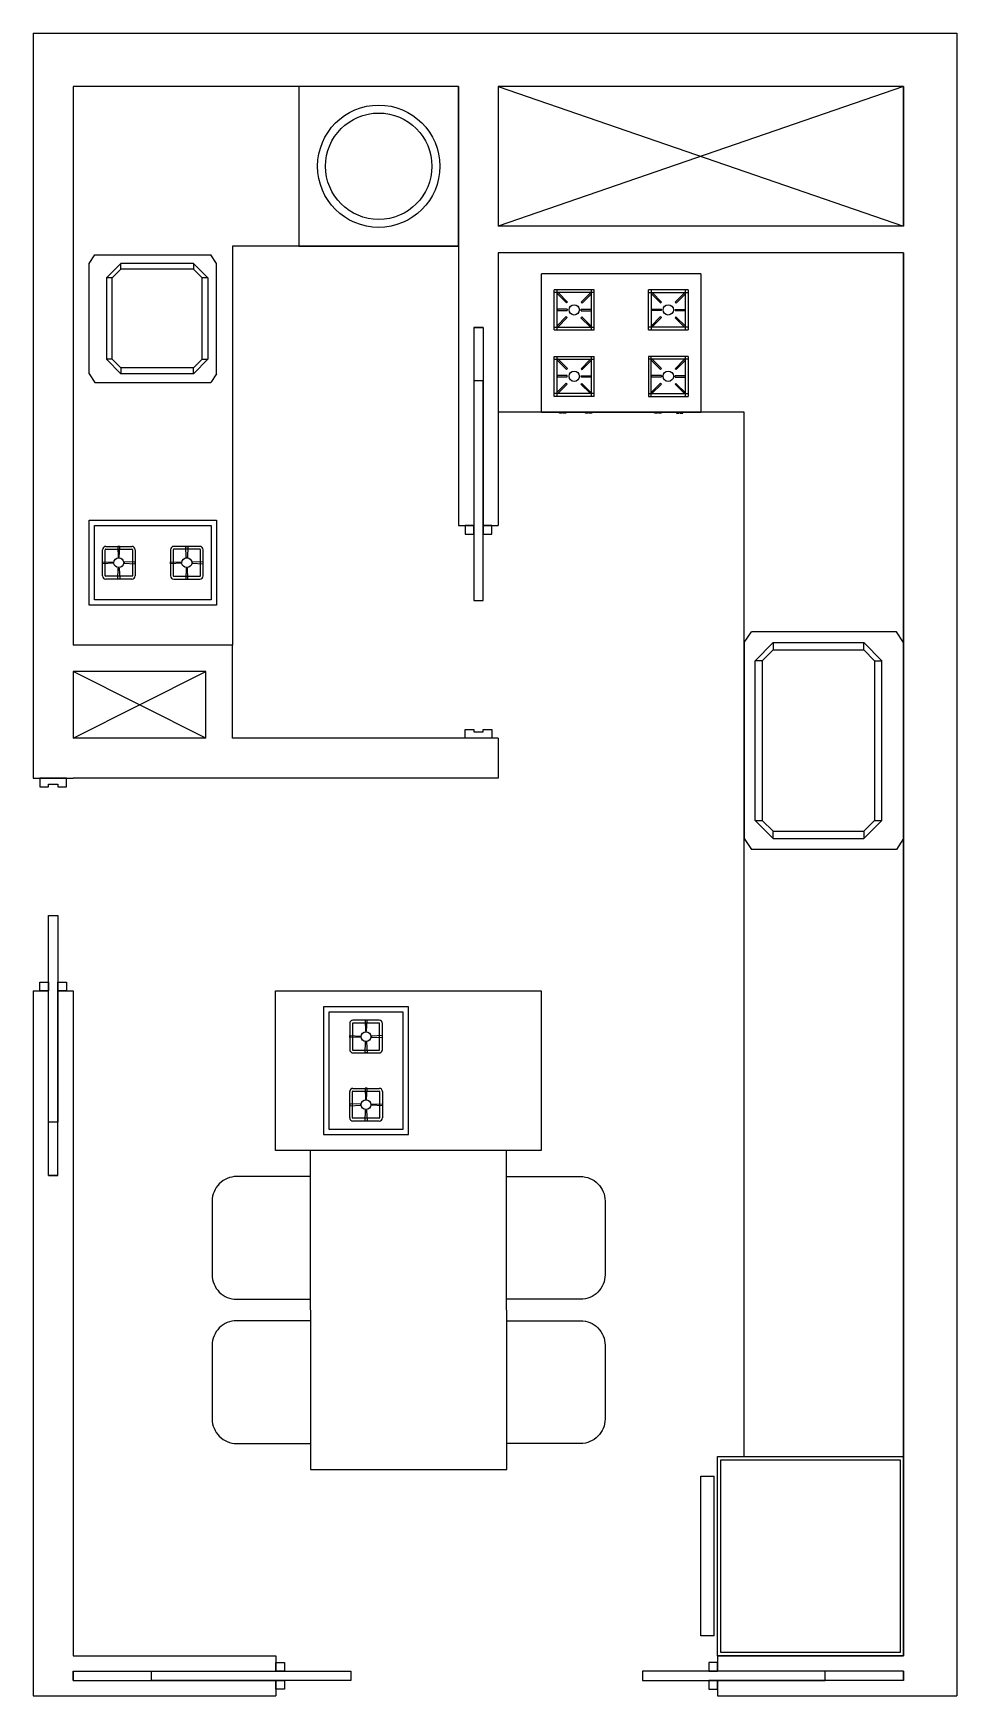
# Model space of a CAD drawing. Header units: millimetres. Extents: x -8663 to -5188, y -26331 to -20081.
import ezdxf

# ---------------------------------------------------------------- set-up
doc = ezdxf.new("R2010")
doc.units = ezdxf.units.MM
for name, color, linetype in [('A-FUR', 8, 'Continuous'), ('A-GLS', 5, 'Continuous'), ('A-WALL', 4, 'Continuous'), ('FUR', 4, 'Continuous'), ('OPN', 8, 'Continuous')]:
    doc.layers.add(name, color=color, linetype=linetype)

# ---------------------------------------------------------------- blocks, each defined once
blk = doc.blocks.new('2P-K502')
for p, q in [((0, 364.2), (27.2, 405.1)), ((27.2, 405.1), (572.8, 405.1)), ((600, 364.2), (572.8, 405.1)), ((0, 364.2), (0, -372.2)), ((81.8, 296), (150, 364.2)), ((109, 296), (150, 337)), ((490.9, 364.2), (150, 364.2)), ((150, 337), (150, 364.2)), ((490.9, 337), (150, 337)), ((559, 296), (490.9, 364.2)), ((490.9, 364.2), (490.9, 337)), ((531.8, 296), (490.9, 337)), ((600, 364.2), (600, -372.2)), ((81.8, -304), (81.8, 296)), ((109, 296), (81.8, 296)), ((109, 296), (109, -304)), ((531.8, 296), (531.8, -304)), ((531.8, 296), (559, 296)), ((559, -304), (559, 296)), ((150, -372.2), (81.8, -304)), ((109, -304), (81.8, -304)), ((109, -304), (150, -344.9)), ((531.8, -304), (490.9, -344.9)), ((559, -304), (490.9, -372.2)), ((559, -304), (531.8, -304)), ((0, -372.2), (27.2, -413)), ((150, -344.9), (150, -372.2)), ((490.9, -344.9), (150, -344.9)), ((490.9, -372.2), (150, -372.2)), ((490.9, -372.2), (490.9, -344.9)), ((600, -372.2), (572.8, -413)), ((27.2, -413), (572.8, -413))]:
    blk.add_line(p, q)
blk = doc.blocks.new('A$C54C325F3')
at = {"layer": 'A-FUR', "rotation": 270}
blk.add_blockref('2P-K502', (413, 600), dxfattribs=at)
blk = doc.blocks.new('세탁기')
at = {"layer": 'A-FUR'}
blk.add_lwpolyline([(-327.7, -285.4), (272.3, -285.4), (272.3, 314.6), (-327.7, 314.6)], close=True, dxfattribs=at)
for radius in [230, 200]:
    blk.add_circle((-27.7, 14.6), radius, dxfattribs=at)
blk = doc.blocks.new('2P-K109')
for p, q in [((-300, -520), (-300, 0)), ((300, 0), (-300, 0)), ((-252, -210), (-252, -60)), ((-102, -60), (-252, -60)), ((-242.1, -60), (-242.1, -210)), ((-112, -210), (-112, -60)), ((-102, -210), (-102, -60)), ((252, -60), (102, -60)), ((102, -210), (102, -60)), ((112, -60), (112, -210)), ((242, -210), (242, -60)), ((252, -60), (252, -210)), ((300, 0), (300, -520)), ((-102, -70), (-252, -70)), ((-242.1, -70), (-237.8, -70)), ((-241.4, -73.6), (-242.1, -70)), ((-206, -108.9), (-241.4, -73.6)), ((-237.8, -70), (-202.5, -105.4)), ((-202.5, -105.4), (-206, -108.9)), ((-150.9, -106), (-115.5, -70.7)), ((-150.9, -106), (-147.4, -109.6)), ((-112, -74.2), (-147.4, -109.6)), ((102, -70), (252, -70)), ((112, -70), (112.7, -73.6)), ((112, -70), (116.2, -70)), ((148, -108.9), (112.7, -73.6)), ((116.2, -70), (151.5, -105.4)), ((148, -108.9), (151.5, -105.4)), ((238.5, -70.7), (203.1, -106)), ((203.1, -106), (206.6, -109.6)), ((206.6, -109.6), (242, -74.2)), ((-242.1, -135), (-239.1, -132.1)), ((-239.1, -137), (-242.1, -135)), ((-242.1, -195.8), (-206.7, -160.5)), ((-203, -132.1), (-239.1, -132.1)), ((-239.1, -137), (-203, -137)), ((-203.1, -164), (-238.5, -199.4)), ((-206.7, -160.5), (-203.1, -164)), ((-203, -132.1), (-203, -137)), ((-148, -161.1), (-151.5, -164.6)), ((-116.2, -200), (-151.5, -164.6)), ((-150.8, -138), (-150.8, -133)), ((-115, -133), (-150.8, -133)), ((-150.8, -138), (-115, -138)), ((-148, -161.1), (-112.7, -196.5)), ((112, -135), (115, -132.1)), ((115, -137), (112, -135)), ((147.4, -160.5), (112, -195.8)), ((115, -132.1), (151, -132.1)), ((151, -137), (115, -137)), ((115.5, -199.4), (150.9, -164)), ((147.4, -160.5), (150.9, -164)), ((151, -137), (151, -132.1)), ((206, -161.1), (202.5, -164.6)), ((202.5, -164.6), (237.8, -200)), ((203.2, -133), (239.1, -133)), ((203.2, -133), (203.2, -138)), ((239.1, -138), (203.2, -138)), ((241.3, -196.5), (206, -161.1)), ((-252, -200), (-102, -200)), ((-252, -210), (-102, -210)), ((252, -200), (102, -200)), ((102, -210), (252, -210)), ((-252, -460.1), (-252, -310)), ((-252, -310), (-102, -310)), ((-242.1, -310), (-242.1, -460.1)), ((-112, -460.1), (-112, -310)), ((-102, -460.1), (-102, -310)), ((102, -310), (102, -460.1)), ((252, -310), (102, -310)), ((112, -460.1), (112, -310)), ((242, -460.1), (242, -310)), ((252, -310), (252, -460.1)), ((-252, -320.1), (-102, -320.1)), ((-242.1, -320.1), (-241.4, -323.6)), ((-237.8, -320.1), (-242.1, -320.1)), ((-241.4, -323.6), (-206, -358.9)), ((-202.5, -355.4), (-237.8, -320.1)), ((-206, -358.9), (-202.5, -355.4)), ((-115.5, -320.7), (-150.9, -356.1)), ((-150.9, -356.1), (-147.4, -359.6)), ((-147.4, -359.6), (-112, -324.2)), ((252, -320.1), (102, -320.1)), ((112, -320.1), (116.2, -320.1)), ((112, -320.1), (112.7, -323.6)), ((112.7, -323.6), (148, -358.9)), ((151.5, -355.4), (116.2, -320.1)), ((151.5, -355.4), (148, -358.9)), ((203.1, -356.1), (238.5, -320.7)), ((206.6, -359.6), (203.1, -356.1)), ((242, -324.2), (206.6, -359.6)), ((-239.1, -382.1), (-242.1, -385)), ((-242.1, -385), (-239.1, -387.1)), ((-242.1, -445.9), (-206.7, -410.5)), ((-203, -382.1), (-239.1, -382.1)), ((-239.1, -387.1), (-203, -387.1)), ((-203.1, -414), (-238.5, -449.4)), ((-206.7, -410.5), (-203.1, -414)), ((-203, -387.1), (-203, -382.1)), ((-151.5, -414.7), (-148, -411.2)), ((-151.5, -414.7), (-116.2, -450)), ((-150.8, -383), (-115, -383)), ((-150.8, -383), (-150.8, -388)), ((-115, -388), (-150.8, -388)), ((-148, -411.2), (-112.7, -446.5)), ((112, -385), (115, -382.1)), ((115, -387.1), (112, -385)), ((112, -445.9), (147.4, -410.5)), ((151, -382.1), (115, -382.1)), ((115, -387.1), (151, -387.1)), ((150.9, -414), (115.5, -449.4)), ((147.4, -410.5), (150.9, -414)), ((151, -382.1), (151, -387.1)), ((202.5, -414.7), (206, -411.2)), ((202.5, -414.7), (237.8, -450)), ((203.2, -388), (203.2, -383)), ((239.1, -383), (203.2, -383)), ((203.2, -388), (239.1, -388)), ((206, -411.2), (241.3, -446.5)), ((-102, -450), (-252, -450)), ((-102, -460.1), (-252, -460.1)), ((102, -450), (252, -450)), ((102, -460.1), (252, -460.1)), ((-300, -520), (300, -520)), ((-232, -523), (-232, -520)), ((-222, -523), (-232, -523)), ((-222, -520), (-222, -523)), ((-218, -523), (-218, -520)), ((-208, -523), (-218, -523)), ((-208, -520), (-208, -523)), ((-135, -523), (-135, -520)), ((-125, -523), (-135, -523)), ((-125, -520), (-125, -523)), ((-121, -523), (-121, -520)), ((-111, -523), (-121, -523)), ((-111, -520), (-111, -523)), ((125, -523), (125, -520)), ((126, -523), (126, -520)), ((136, -523), (126, -523)), ((136, -520), (136, -523)), ((150, -523), (140, -523)), ((150, -520), (150, -523)), ((208, -520), (208, -523)), ((208, -523), (218, -523)), ((218, -523), (218, -520)), ((222, -520), (222, -523)), ((222, -523), (232, -523)), ((232, -523), (232, -520))]:
    blk.add_line(p, q)
for centre in [(-177, -135), (177, -135), (-177, -384.8), (177, -384.8)]:
    blk.add_circle(centre, 19.5)
blk = doc.blocks.new('A$C425C1FE6')
at = {"layer": 'A-FUR'}
for p, q in [((0, 447.3), (21.8, 480)), ((0, 447.3), (0, 32.7)), ((21.8, 480), (458.2, 480)), ((21.8, 480), (458.2, 480)), ((65.4, 392.8), (120, 447.3)), ((392.7, 447.3), (120, 447.3)), ((120, 425.5), (120, 447.3)), ((447.2, 392.8), (392.7, 447.3)), ((392.7, 447.3), (392.7, 425.5)), ((480, 447.3), (458.2, 480)), ((480, 447.3), (480, 32.7)), ((65.4, 87.2), (65.4, 392.8)), ((87.2, 392.8), (65.4, 392.8)), ((87.2, 392.8), (120, 425.5)), ((87.2, 392.8), (87.2, 87.2)), ((392.7, 425.5), (120, 425.5)), ((425.4, 392.8), (392.7, 425.5)), ((425.4, 392.8), (425.4, 87.2)), ((425.4, 392.8), (447.2, 392.8)), ((447.2, 87.2), (447.2, 392.8)), ((120, 32.7), (65.4, 87.2)), ((87.2, 87.2), (65.4, 87.2)), ((87.2, 87.2), (120, 54.5)), ((425.4, 87.2), (392.7, 54.5)), ((447.2, 87.2), (392.7, 32.7)), ((447.2, 87.2), (425.4, 87.2)), ((0, 32.7), (21.8, 0)), ((120, 54.5), (120, 32.7)), ((392.7, 54.5), (120, 54.5)), ((392.7, 32.7), (120, 32.7)), ((392.7, 32.7), (392.7, 54.5)), ((480, 32.7), (458.2, 0)), ((21.8, 0), (458.2, 0))]:
    blk.add_line(p, q, dxfattribs=at)
blk = doc.blocks.new('작은렌지')
at = {"layer": 'A-FUR'}
for p, q in [((-241.1, 161.2), (238.9, 161.2)), ((-241.1, -158.8), (-241.1, 161.2)), ((-221.1, 141.2), (218.9, 141.2)), ((-221.1, -138.8), (-221.1, 141.2)), ((218.9, 141.2), (218.9, -138.8)), ((238.9, 161.2), (238.9, -158.8)), ((-190.6, -48.6), (-190.6, 49.8)), ((-190.6, 4.3), (-149.2, 2.7)), ((-190.6, -3.1), (-190.6, 4.3)), ((-180.1, -48.6), (-180.1, 49.8)), ((-178.3, 62), (-80, 62)), ((-178.3, 51.6), (-80, 51.6)), ((-149.2, 2.7), (-149.2, -1.5)), ((-132.8, 62.1), (-131.2, 20.7)), ((-125.4, 62.1), (-132.8, 62.1)), ((-131.2, 20.7), (-127.1, 20.7)), ((-127.1, 20.7), (-125.4, 62.1)), ((-67.6, 4.3), (-109, 2.7)), ((-109, 2.7), (-109, -1.5)), ((-78.1, 49.8), (-78.1, -48.6)), ((-67.7, 49.8), (-67.7, -48.6)), ((-67.6, -3.1), (-67.6, 4.3)), ((65.4, 49.8), (65.4, -48.6)), ((65.4, 4.3), (106.8, 2.7)), ((65.4, -3.1), (65.4, 4.3)), ((75.9, 49.8), (75.9, -48.6)), ((176, 62), (77.7, 62)), ((176, 51.6), (77.7, 51.6)), ((106.8, 2.7), (106.8, -1.5)), ((124.8, 20.7), (123.2, 62.1)), ((123.2, 62.1), (130.6, 62.1)), ((128.9, 20.7), (124.8, 20.7)), ((130.6, 62.1), (128.9, 20.7)), ((188.4, 4.3), (147, 2.7)), ((147, 2.7), (147, -1.5)), ((177.9, -48.6), (177.9, 49.8)), ((188.3, -48.6), (188.3, 49.8)), ((188.4, -3.1), (188.4, 4.3)), ((-149.2, -1.5), (-190.6, -3.1)), ((-80, -50.4), (-178.3, -50.4)), ((-80, -60.8), (-178.3, -60.8)), ((-132.8, -60.9), (-131.2, -19.5)), ((-125.4, -60.9), (-132.8, -60.9)), ((-131.2, -19.5), (-127.1, -19.5)), ((-127.1, -19.5), (-125.4, -60.9)), ((-109, -1.5), (-67.6, -3.1)), ((106.8, -1.5), (65.4, -3.1)), ((77.7, -50.4), (176, -50.4)), ((77.7, -60.8), (176, -60.8)), ((124.8, -19.5), (123.2, -60.9)), ((123.2, -60.9), (130.6, -60.9)), ((128.9, -19.5), (124.8, -19.5)), ((130.6, -60.9), (128.9, -19.5)), ((147, -1.5), (188.4, -3.1)), ((238.9, -158.8), (-241.1, -158.8)), ((218.9, -138.8), (-221.1, -138.8))]:
    blk.add_line(p, q, dxfattribs=at)
for centre in [(-129.1, 0.6), (126.9, 0.6)]:
    blk.add_circle(centre, 18.4, dxfattribs=at)
for centre, radius, start, end in [((-178.3, 49.8), 12.3, 90, 180), ((-178.3, 49.8), 1.84, 90, 180), ((-80, 49.8), 12.3, 0, 90), ((-80, 49.8), 1.84, 0, 90), ((77.7, 49.8), 12.3, 90, 180), ((77.7, 49.8), 1.84, 90, 180), ((176, 49.8), 12.3, 0, 90), ((176, 49.8), 1.84, 0, 90), ((-178.3, -48.6), 12.3, 180, 270), ((-178.3, -48.6), 1.84, 180, 270), ((-80, -48.6), 12.3, 270, 0), ((-80, -48.6), 1.84, 270, 360), ((77.7, -48.6), 12.3, 180, 270), ((77.7, -48.6), 1.84, 180, 270), ((176, -48.6), 12.3, 270, 0), ((176, -48.6), 1.84, 270, 360)]:
    blk.add_arc(centre, radius, start, end, dxfattribs=at)

msp = doc.modelspace()

# ---------------------------------------------------------------- linework, layer by layer
at = {"layer": 'A-FUR'}
for p, q in [((-7063.3, -20881.2), (-7913.3, -20881.2)), ((-7913.3, -20881.2), (-7913.3, -22381.2)), ((-5988.3, -21506.2), (-6913.3, -21506.2)), ((-5988.3, -25431.2), (-5988.3, -21506.2)), ((-7571.6, -23741.2), (-7571.6, -24221.2)), ((-7251.6, -23741.2), (-7571.6, -23741.2)), ((-7251.6, -24221.2), (-7251.6, -23741.2)), ((-7551.6, -23761.2), (-7551.6, -24201.2)), ((-7271.6, -23761.2), (-7551.6, -23761.2)), ((-7472.4, -23804), (-7472.4, -23902.3)), ((-7462, -23804), (-7462, -23902.3)), ((-7361.8, -23791.7), (-7460.1, -23791.7)), ((-7361.8, -23802.2), (-7460.1, -23802.2)), ((-7414.7, -23791.6), (-7413, -23833)), ((-7407.3, -23791.6), (-7414.7, -23791.6)), ((-7408.9, -23833), (-7407.3, -23791.6)), ((-7360, -23902.3), (-7360, -23804)), ((-7349.5, -23902.3), (-7349.5, -23804)), ((-7271.6, -24201.2), (-7271.6, -23761.2)), ((-7472.5, -23849.4), (-7431.1, -23851.1)), ((-7472.5, -23856.9), (-7472.5, -23849.4)), ((-7431.1, -23855.2), (-7472.5, -23856.9)), ((-7431.1, -23851.1), (-7431.1, -23855.2)), ((-7414.7, -23914.7), (-7413, -23873.3)), ((-7413, -23833), (-7408.9, -23833)), ((-7413, -23873.3), (-7408.9, -23873.3)), ((-7408.9, -23873.3), (-7407.3, -23914.7)), ((-7349.5, -23849.4), (-7390.9, -23851.1)), ((-7390.9, -23851.1), (-7390.9, -23855.2)), ((-7390.9, -23855.2), (-7349.5, -23856.9)), ((-7349.5, -23856.9), (-7349.5, -23849.4)), ((-7460.1, -23904.1), (-7361.8, -23904.1)), ((-7460.1, -23914.6), (-7361.8, -23914.6)), ((-7407.3, -23914.7), (-7414.7, -23914.7)), ((-7472.4, -24158.3), (-7472.4, -24060)), ((-7462, -24158.3), (-7462, -24060)), ((-7460.1, -24047.7), (-7361.8, -24047.7)), ((-7460.1, -24058.2), (-7361.8, -24058.2)), ((-7414.7, -24047.6), (-7413, -24089)), ((-7407.3, -24047.6), (-7414.7, -24047.6)), ((-7408.9, -24089), (-7407.3, -24047.6)), ((-7360, -24060), (-7360, -24158.3)), ((-7349.5, -24060), (-7349.5, -24158.3)), ((-7431.1, -24107.1), (-7472.5, -24105.4)), ((-7472.5, -24105.4), (-7472.5, -24112.9)), ((-7472.5, -24112.9), (-7431.1, -24111.2)), ((-7431.1, -24111.2), (-7431.1, -24107.1)), ((-7413, -24089), (-7408.9, -24089)), ((-7390.9, -24107.1), (-7349.5, -24105.4)), ((-7390.9, -24111.2), (-7390.9, -24107.1)), ((-7349.5, -24112.9), (-7390.9, -24111.2)), ((-7349.5, -24105.4), (-7349.5, -24112.9)), ((-7361.8, -24160.1), (-7460.1, -24160.1)), ((-7361.8, -24170.6), (-7460.1, -24170.6)), ((-7414.7, -24170.7), (-7413, -24129.3)), ((-7407.3, -24170.7), (-7414.7, -24170.7)), ((-7413, -24129.3), (-7408.9, -24129.3)), ((-7408.9, -24129.3), (-7407.3, -24170.7)), ((-7571.6, -24221.2), (-7251.6, -24221.2)), ((-7551.6, -24201.2), (-7271.6, -24201.2)), ((-6088.3, -26181.2), (-6088.3, -25431.2)), ((-6088.3, -25431.2), (-5388.3, -25431.2)), ((-5388.3, -25431.2), (-5388.3, -26181.2)), ((-6075.8, -26168.7), (-6075.8, -25443.7)), ((-6075.8, -25443.7), (-5400.8, -25443.7)), ((-5400.8, -25443.7), (-5400.8, -26168.7)), ((-6150.8, -26106.2), (-6150.8, -25506.2)), ((-6150.8, -25506.2), (-6100.8, -25506.2)), ((-6100.8, -26106.2), (-6100.8, -25506.2)), ((-6100.8, -26106.2), (-6150.8, -26106.2)), ((-5388.3, -26181.2), (-6088.3, -26181.2)), ((-5400.8, -26168.7), (-6075.8, -26168.7))]:
    msp.add_line(p, q, dxfattribs=at)
msp.add_lwpolyline([(-6751.6, -23681.2), (-6751.6, -24281.2), (-7751.6, -24281.2), (-7751.6, -23681.2), (-6751.6, -23681.2)], dxfattribs=at)
for centre in [(-7411, -23853.2), (-7411, -24109.2)]:
    msp.add_circle(centre, 18.4, dxfattribs=at)
for centre, radius, start, end in [((-7460.1, -23804), 12.3, 90, 180), ((-7460.1, -23804), 1.84, 90, 180), ((-7361.8, -23804), 12.3, 0, 90), ((-7361.8, -23804), 1.84, 360, 90), ((-7460.1, -23902.3), 12.3, 180, 270), ((-7460.1, -23902.3), 1.84, 180, 270), ((-7361.8, -23902.3), 12.3, 270, 0), ((-7361.8, -23902.3), 1.84, 270, 0), ((-7460.1, -24060), 12.3, 90, 180), ((-7460.1, -24060), 1.84, 90, 180), ((-7361.8, -24060), 12.3, 0, 90), ((-7361.8, -24060), 1.84, 360, 90), ((-7460.1, -24158.3), 12.3, 180, 270), ((-7460.1, -24158.3), 1.84, 180, 270), ((-7361.8, -24158.3), 12.3, 270, 0), ((-7361.8, -24158.3), 1.84, 270, 0)]:
    msp.add_arc(centre, radius, start, end, dxfattribs=at)
at = {"layer": 'A-GLS'}
for points in [[(-7005.8, -21387.4), (-7005.8, -22214.1), (-6970.8, -22214.1), (-6970.8, -21387.4)], [(-7038.3, -21931.2), (-7038.3, -21964.1), (-7005.8, -21964.1), (-7005.8, -21931.2)], [(-6970.8, -21931.2), (-6970.8, -21964.1), (-6938.3, -21964.1), (-6938.3, -21931.2)], [(-6970.8, -22698.2), (-6938.3, -22698.2), (-6938.3, -22731.2), (-7038.3, -22731.2), (-7038.3, -22698.2), (-7005.8, -22698.2), (-7005.8, -22707.8), (-6970.8, -22707.8), (-6970.8, -22698.2)], [(-8570.8, -22914.1), (-8538.3, -22914.1), (-8538.3, -22881.2), (-8638.3, -22881.2), (-8638.3, -22914.1), (-8605.8, -22914.1), (-8605.8, -22904.5), (-8570.8, -22904.5), (-8570.8, -22914.1)], [(-8605.8, -24174.9), (-8605.8, -23398.2), (-8570.8, -23398.2), (-8570.8, -24174.9)], [(-8638.3, -23681.2), (-8638.3, -23648.2), (-8605.8, -23648.2), (-8605.8, -23681.2)], [(-8570.8, -23681.2), (-8570.8, -23648.2), (-8538.3, -23648.2), (-8538.3, -23681.2)], [(-8217.9, -26238.7), (-7467.9, -26238.7), (-7467.9, -26273.7), (-8217.9, -26273.7)], [(-7750.8, -26206.2), (-7717.9, -26206.2), (-7717.9, -26238.7), (-7750.8, -26238.7)], [(-5683.7, -26238.7), (-6371.2, -26238.7), (-6371.2, -26273.7), (-5683.7, -26273.7)], [(-6088.3, -26206.2), (-6121.2, -26206.2), (-6121.2, -26238.7), (-6088.3, -26238.7)], [(-7750.8, -26273.7), (-7717.9, -26273.7), (-7717.9, -26306.2), (-7750.8, -26306.2)], [(-6088.3, -26273.7), (-6121.2, -26273.7), (-6121.2, -26306.2), (-6088.3, -26306.2)]]:
    msp.add_lwpolyline(points, close=True, dxfattribs=at)
at = {"layer": 'A-WALL'}
for p, q in [((-8663.3, -20081.2), (-5188.3, -20081.2)), ((-8663.3, -20081.2), (-8663.3, -22881.2)), ((-5188.3, -20081.2), (-5188.3, -26331.2)), ((-8513.3, -20281.2), (-8513.3, -22381.2)), ((-7063.3, -20281.2), (-8513.3, -20281.2)), ((-7063.3, -20281.2), (-7063.3, -21931.2)), ((-5388.3, -20281.2), (-6913.3, -20281.2)), ((-6913.3, -20281.2), (-6913.3, -20806.2)), ((-5388.3, -20281.2), (-5388.3, -20806.2)), ((-5388.3, -20806.2), (-5388.3, -20281.2)), ((-5388.3, -20806.2), (-6913.3, -20806.2)), ((-5388.3, -20906.2), (-6913.3, -20906.2)), ((-6913.3, -20906.2), (-6913.3, -21931.2)), ((-5388.3, -20906.2), (-5388.3, -26181.2)), ((-5388.3, -26181.2), (-5388.3, -20906.2)), ((-7005.8, -21187.4), (-6970.8, -21187.4)), ((-6970.8, -21187.4), (-7005.8, -21187.4)), ((-7005.8, -21187.4), (-7005.8, -21931.2)), ((-6970.8, -21187.4), (-6970.8, -21931.2)), ((-7063.3, -21931.2), (-7005.8, -21931.2)), ((-6970.8, -21931.2), (-6913.3, -21931.2)), ((-7913.3, -22381.2), (-8513.3, -22381.2)), ((-7913.3, -22731.2), (-7913.3, -22381.2)), ((-8013.3, -22481.2), (-8513.3, -22481.2)), ((-8513.3, -22481.2), (-8513.3, -22731.2)), ((-8013.3, -22731.2), (-8013.3, -22481.2)), ((-8013.3, -22731.2), (-8513.3, -22731.2)), ((-6913.3, -22731.2), (-7913.3, -22731.2)), ((-6913.3, -22731.2), (-6913.3, -22881.2)), ((-8663.3, -22881.2), (-8513.3, -22881.2)), ((-8513.3, -22881.2), (-8513.3, -22881.2)), ((-6913.3, -22881.2), (-8513.3, -22881.2)), ((-8663.3, -23681.2), (-8605.8, -23681.2)), ((-8663.3, -23681.2), (-8663.3, -26331.2)), ((-8605.8, -24374.9), (-8605.8, -23681.2)), ((-8570.8, -24374.9), (-8570.8, -23681.2)), ((-8570.8, -23681.2), (-8513.3, -23681.2)), ((-8513.3, -23681.2), (-8513.3, -26181.2)), ((-8605.8, -24374.9), (-8570.8, -24374.9)), ((-8570.8, -24374.9), (-8605.8, -24374.9)), ((-8513.3, -26181.2), (-7750.8, -26181.2)), ((-7750.8, -26181.2), (-7750.8, -26238.7)), ((-6088.3, -26181.2), (-6088.3, -26238.7)), ((-6088.3, -26181.2), (-5388.3, -26181.2)), ((-8513.3, -26238.7), (-8513.3, -26273.7)), ((-8513.3, -26273.7), (-8513.3, -26238.7)), ((-8513.3, -26238.7), (-7750.8, -26238.7)), ((-5388.3, -26238.7), (-6088.3, -26238.7)), ((-5388.3, -26238.7), (-5388.3, -26273.7)), ((-5388.3, -26273.7), (-5388.3, -26238.7)), ((-8513.3, -26273.7), (-7750.8, -26273.7)), ((-7750.8, -26273.7), (-7750.8, -26331.2)), ((-5388.3, -26273.7), (-6088.3, -26273.7)), ((-6088.3, -26273.7), (-6088.3, -26331.2)), ((-8663.3, -26331.2), (-7750.8, -26331.2)), ((-6088.3, -26331.2), (-5188.3, -26331.2))]:
    msp.add_line(p, q, dxfattribs=at)
at = {"layer": 'FUR'}
msp.add_lwpolyline([(-7620, -25480.8), (-6881.6, -25480.8), (-6882.4, -24281.2), (-7620.8, -24281.2)], close=True, dxfattribs=at)
for points in [[(-7620.8, -24379.2), (-7897.8, -24379.2, 0.414214), (-7990.1, -24471.5), (-7990.1, -24748.4, 0.414214), (-7897.8, -24840.7), (-7620.8, -24840.7)], [(-6880.8, -24379.2), (-6603.9, -24379.2, -0.414214), (-6511.5, -24471.5), (-6511.5, -24748.4, -0.414214), (-6603.9, -24840.7), (-6880.8, -24840.7)], [(-7620.8, -24921.3), (-7897.8, -24921.3, 0.414214), (-7990.1, -25013.6), (-7990.1, -25290.5, 0.414214), (-7897.8, -25382.8), (-7620.8, -25382.8)], [(-6880.8, -24921.3), (-6603.9, -24921.3, -0.414214), (-6511.5, -25013.6), (-6511.5, -25290.5, -0.414214), (-6603.9, -25382.8), (-6880.8, -25382.8)]]:
    msp.add_lwpolyline(points, format="xyb", dxfattribs=at)
at = {"layer": 'OPN'}
for p, q in [((-6913.3, -20281.2), (-5388.3, -20806.2)), ((-5388.3, -20281.2), (-6913.3, -20806.2)), ((-8513.3, -22731.2), (-8013.3, -22481.2)), ((-8013.3, -22731.2), (-8513.3, -22481.2))]:
    msp.add_line(p, q, dxfattribs=at)

# ---------------------------------------------------------------- block references
at = {"rotation": 90}
msp.add_blockref('세탁기', (-7348.7, -20553.4), dxfattribs=at)
msp.add_blockref('작은렌지', (-8212.2, -22072.4))
at = {"layer": 'A-FUR', "extrusion": (0, 0, -1), "zscale": -1, "rotation": 180}
msp.add_blockref('A$C425C1FE6', (8453.3, -20914), dxfattribs=at)
at = {"layer": 'A-FUR'}
msp.add_blockref('2P-K109', (-6450.8, -20986.1), dxfattribs=at)
at = {"layer": 'A-WALL', "xscale": -1, "rotation": 270}
msp.add_blockref('A$C54C325F3', (-5988.3, -23149.2), dxfattribs=at)

doc.saveas('drawing.dxf')
